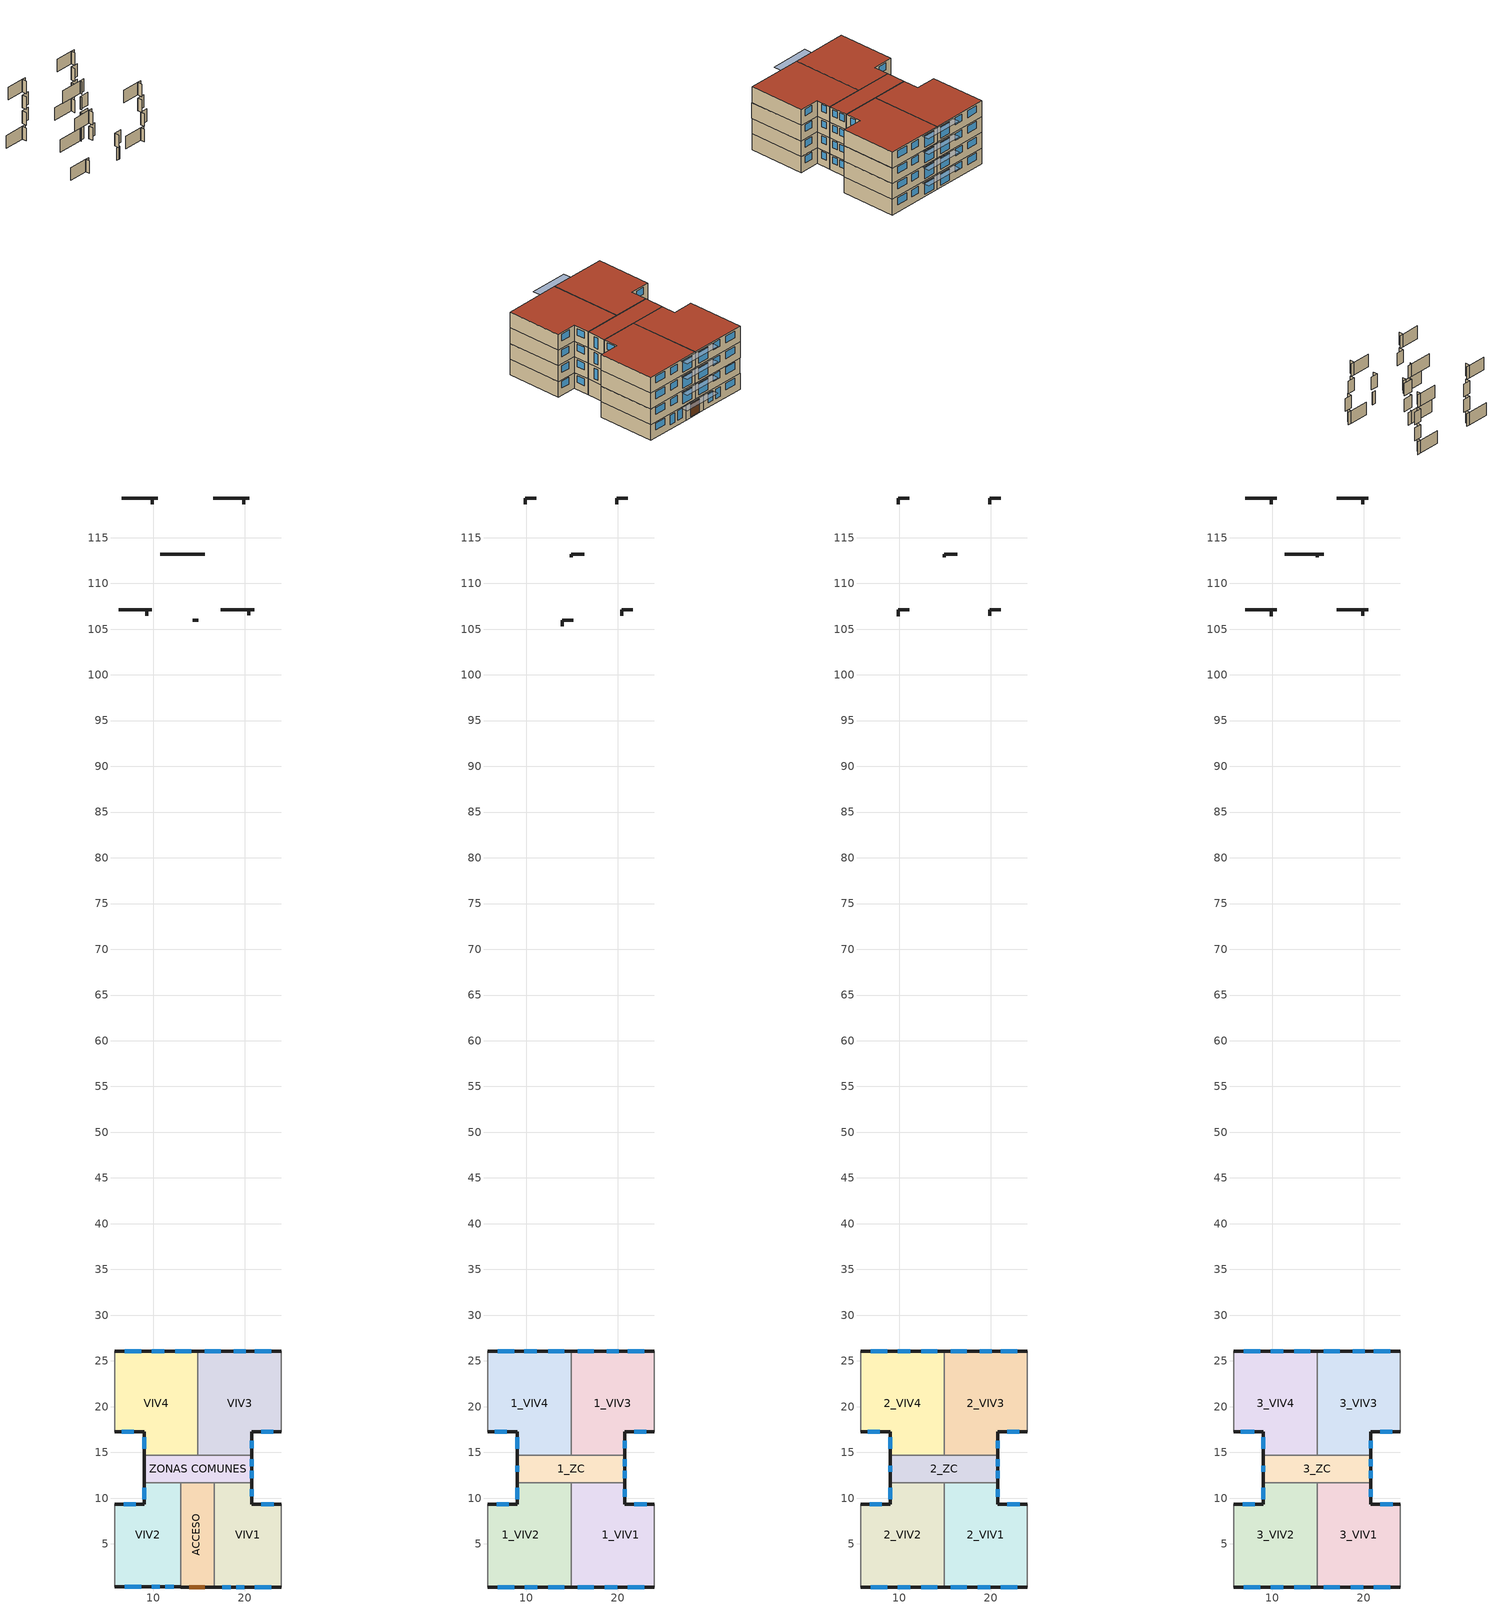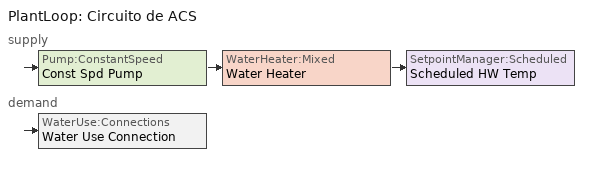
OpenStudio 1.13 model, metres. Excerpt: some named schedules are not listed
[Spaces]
ZONAS COMUNES
 floor ground: 20.76,14.69 20.76,11.67 9.04,11.67 9.04,14.69 z0
 wall outside: 20.76,11.67 20.76,14.69 / 9.04,14.69 9.04,11.67 z0:2.5
 wall outside (PT_FrenteForjado_PSI0.1): 14.9,113.18 15.64,113.18 z-2:0
 wall outside (PT_SoleraTerreno_PSI0.28): 14.9,113.18 10.77,113.18 z-2:0
 wall outside (PT_ContornoHuecos_PSI0.05): 14.9,113.18 14.9,112.99 z-2:0
 wall to VIV2: 9.04,11.67 13.01,11.67 z0:2.5
 wall to VIV1: 16.65,11.67 20.76,11.67 z0:2.5
 wall to VIV3: 20.76,14.69 14.9,14.69 z0:2.5
 wall to VIV4: 14.9,14.69 9.04,14.69 z0:2.5
 wall to ACCESO: 13.01,11.67 16.65,11.67 z0:2.5
 window: 20.76,12.17 20.76,12.97 / 20.76,13.46 20.76,14.26 z1.16:2.24
VIV4
 floor ground: 14.9,26.07 14.9,14.69 9.04,14.69 9.04,17.23 5.79,17.23 5.79,26.07 z0
 wall outside: 14.9,26.07 5.79,26.07 / 5.79,17.23 9.04,17.23 9.04,14.69 z0:2.5
 wall outside (PT_FrenteForjado_PSI0.1): 9.91,119.33 10.51,119.33 z-2:0
 wall outside (PT_SoleraTerreno_PSI0.28): 9.91,119.33 6.59,119.33 z-2:0
 wall outside (PT_ContornoHuecos_PSI0.05): 9.91,119.33 9.91,118.65 z-2:0
 wall to VIV3: 14.9,14.69 14.9,26.07 z0:2.5
 wall adiabatic (CTE_2013_Medianera_D): 5.79,26.07 5.79,17.23 z0:2.5
 window: 9.04,16.66 9.04,15.41 / 8.69,26.07 6.9,26.07 / 11.21,26.07 9.87,26.07 / 6.54,17.23 7.89,17.23 z1.16:2.24; 14.19,26.07 12.4,26.07 z0.36:2.19
VIV2
 floor ground: 13.01,11.67 13.01,0.28 5.79,0.28 5.79,9.32 9.04,9.32 9.04,11.67 z0
 wall outside: 5.79,0.28 13.01,0.28 / 9.04,11.67 9.04,9.32 5.79,9.32 z0:2.5
 wall outside (PT_FrenteForjado_PSI0.1): 9.28,107.09 9.83,107.09 z-2:0
 wall outside (PT_SoleraTerreno_PSI0.28): 9.28,107.09 6.22,107.09 z-2:0
 wall outside (PT_ContornoHuecos_PSI0.05): 9.28,107.09 9.28,106.47 z-2:0
 wall to ACCESO: 13.01,0.28 13.01,11.67 z0:2.5
 wall adiabatic (CTE_2013_Medianera_D): 5.79,9.32 5.79,0.28 z0:2.5
 window: 11.34,0.28 12.24,0.28 / 9.84,0.28 10.74,0.28 z0.69:2.21; 6.9,0.28 8.69,0.28 / 9.04,11.15 9.04,9.9 / 8.11,9.32 6.77,9.32 z1.16:2.24
VIV1
 floor ground: 20.76,11.67 20.76,9.32 24.01,9.32 24.01,0.28 16.65,0.28 16.65,11.67 z0
 wall outside: 16.65,0.28 24.01,0.28 / 24.01,9.32 20.76,9.32 20.76,11.67 z0:2.5
 wall outside (PT_FrenteForjado_PSI0.1): 20.48,107.09 21.03,107.09 z-2:0
 wall outside (PT_SoleraTerreno_PSI0.28): 20.48,107.09 17.4,107.09 z-2:0
 wall outside (PT_ContornoHuecos_PSI0.05): 20.48,107.09 20.48,106.49 z-2:0
 wall adiabatic (CTE_2013_Medianera_D): 24.01,0.28 24.01,9.32 z0:2.5
 wall to ACCESO: 16.65,11.67 16.65,0.28 z0:2.5
 window: 21.12,0.28 22.91,0.28 / 23.16,9.32 21.82,9.32 z1.16:2.24; 19.06,0.28 19.96,0.28 / 17.56,0.28 18.46,0.28 z0.69:2.21; 20.76,10.19 20.76,10.99 z1.2:2.28
ACCESO
 floor ground: 16.65,11.67 16.65,0.28 13.01,0.28 13.01,11.67 z0
 wall outside: 13.01,0.28 16.65,0.28 z0:2.5
 wall outside (PT_FrenteForjado_PSI0.1): 14.83,105.98 14.92,105.98 z-2:0
 wall outside (PT_SoleraTerreno_PSI0.28): 14.83,105.98 14.32,105.98 z-2:0
 door: 13.95,0.28 15.66,0.28 z0.12:2.19
VIV3
 floor ground: 24.01,26.07 24.01,17.23 20.76,17.23 20.76,14.69 14.9,14.69 14.9,26.07 z0
 wall outside: 24.01,26.07 14.9,26.07 / 20.76,14.69 20.76,17.23 24.01,17.23 z0:2.5
 wall outside (PT_FrenteForjado_PSI0.1): 19.89,119.33 20.49,119.33 z-2:0
 wall outside (PT_SoleraTerreno_PSI0.28): 19.89,119.33 16.57,119.33 z-2:0
 wall outside (PT_ContornoHuecos_PSI0.05): 19.89,119.33 19.89,118.67 z-2:0
 wall adiabatic (CTE_2013_Medianera_D): 24.01,17.23 24.01,26.07 z0:2.5
 window: 17.41,26.07 15.62,26.07 z0.36:2.19; 20.13,26.07 18.79,26.07 / 22.91,26.07 21.12,26.07 / 20.76,15.46 20.76,16.27 / 21.81,17.23 23.15,17.23 z1.16:2.24
1_ZC
 floor to ZONAS COMUNES: 20.76,14.69 20.76,11.67 9.04,11.67 9.04,14.69 z2.5
 wall outside: 9.04,14.69 9.04,11.67 / 20.76,11.67 20.76,14.69 z2.5:5
 wall outside (PT_FrenteForjado_PSI0.1): 14.9,113.18 16.38,113.18 z0.5:2.5
 wall outside (PT_ContornoHuecos_PSI0.05): 14.9,113.18 14.9,112.88 z0.5:2.5
 wall to 1_VIV3: 20.76,14.69 14.9,14.69 z2.5:5
 wall to 1_VIV4: 14.9,14.69 9.04,14.69 z2.5:5
 wall to 1_VIV2: 9.04,11.67 14.9,11.67 z2.5:5
 wall to 1_VIV1: 14.9,11.67 20.76,11.67 z2.5:5
 window: 9.04,13.56 9.04,12.89 z3:4.7; 20.76,12.17 20.76,12.97 / 20.76,13.46 20.76,14.26 z3.66:4.74
1_VIV2
 floor to VIV2: 13.01,11.67 13.01,0.28 5.79,0.28 5.79,9.32 9.04,9.32 9.04,11.67 z2.5
 floor to ACCESO: 14.9,11.67 14.9,0.28 13.01,0.28 13.01,11.67 z2.5
 wall outside: 5.79,0.28 14.9,0.28 / 9.04,11.67 9.04,9.32 5.79,9.32 z2.5:5
 wall outside (PT_FrenteForjado_PSI0.1): 13.96,105.98 15.14,105.98 z0.5:2.5
 wall outside (PT_ContornoHuecos_PSI0.05): 13.96,105.98 13.96,105.3 z0.5:2.5
 wall to 1_VIV1: 14.9,0.28 14.9,11.67 z2.5:5
 wall adiabatic (CTE_2013_Medianera_D): 5.79,9.32 5.79,0.28 z2.5:5
 window: 12.4,0.28 14.19,0.28 z2.86:4.69; 9.87,0.28 11.21,0.28 / 6.9,0.28 8.69,0.28 / 9.04,11.15 9.04,9.9 / 8.11,9.32 6.77,9.32 z3.66:4.74
1_VIV4
 floor to VIV4: 14.9,26.07 14.9,14.69 9.04,14.69 9.04,17.23 5.79,17.23 5.79,26.07 z2.5
 wall outside: 14.9,26.07 5.79,26.07 / 5.79,17.23 9.04,17.23 9.04,14.69 z2.5:5
 wall outside (PT_FrenteForjado_PSI0.1): 9.91,119.33 11.1,119.33 z0.5:2.5
 wall outside (PT_ContornoHuecos_PSI0.05): 9.91,119.33 9.91,118.65 z0.5:2.5
 wall to 1_VIV3: 14.9,14.69 14.9,26.07 z2.5:5
 wall adiabatic (CTE_2013_Medianera_D): 5.79,26.07 5.79,17.23 z2.5:5
 window: 14.19,26.07 12.4,26.07 z2.86:4.69; 8.69,26.07 6.9,26.07 / 9.04,16.66 9.04,15.41 z3.66:4.74; 6.54,17.23 7.89,17.23 z3.65:4.74; 11.15,26.07 9.81,26.07 z3.71:4.78
1_VIV3
 floor to VIV3: 24.01,26.07 24.01,17.23 20.76,17.23 20.76,14.69 14.9,14.69 14.9,26.07 z2.5
 wall outside: 24.01,26.07 14.9,26.07 / 20.76,14.69 20.76,17.23 24.01,17.23 z2.5:5
 wall outside (PT_FrenteForjado_PSI0.1): 19.89,119.33 21.08,119.33 z0.5:2.5
 wall outside (PT_ContornoHuecos_PSI0.05): 19.89,119.33 19.89,118.67 z0.5:2.5
 wall adiabatic (CTE_2013_Medianera_D): 24.01,17.23 24.01,26.07 z2.5:5
 window: 17.41,26.07 15.62,26.07 z2.86:4.69; 20.13,26.07 18.79,26.07 / 22.91,26.07 21.12,26.07 / 20.76,15.46 20.76,16.27 / 21.81,17.23 23.15,17.23 z3.66:4.74
1_VIV1
 floor to VIV1: 20.76,11.67 20.76,9.32 24.01,9.32 24.01,0.28 16.65,0.28 16.65,11.67 z2.5
 floor to ACCESO: 16.65,11.67 16.65,0.28 14.9,0.28 14.9,11.67 z2.5
 wall outside: 24.01,9.32 20.76,9.32 20.76,11.67 / 14.9,0.28 24.01,0.28 z2.5:5
 wall outside (PT_FrenteForjado_PSI0.1): 20.48,107.09 21.66,107.09 z0.5:2.5
 wall outside (PT_ContornoHuecos_PSI0.05): 20.48,107.09 20.48,106.43 z0.5:2.5
 wall adiabatic (CTE_2013_Medianera_D): 24.01,0.28 24.01,9.32 z2.5:5
 window: 20.76,10.17 20.76,10.97 / 23.16,9.32 21.82,9.32 / 21.12,0.28 22.91,0.28 / 18.59,0.28 19.93,0.28 z3.66:4.74; 15.62,0.28 17.41,0.28 z2.86:4.69
2_VIV4
 floor to 1_VIV4: 14.9,26.07 14.9,14.69 9.04,14.69 9.04,17.23 5.79,17.23 5.79,26.07 z5
 wall outside: 5.79,17.23 9.04,17.23 9.04,14.69 / 14.9,26.07 5.79,26.07 z5:7.5
 wall outside (PT_FrenteForjado_PSI0.1): 9.91,119.33 11.1,119.33 z3:5
 wall outside (PT_ContornoHuecos_PSI0.05): 9.91,119.33 9.91,118.65 z3:5
 wall to 2_ZC: 9.04,14.69 14.9,14.69 z5:7.5
 wall to 2_VIV3: 14.9,14.69 14.9,26.07 z5:7.5
 wall adiabatic (CTE_2013_Medianera_D): 5.79,26.07 5.79,17.23 z5:7.5
 window: 11.21,26.07 9.87,26.07 / 8.69,26.07 6.9,26.07 / 9.04,16.66 9.04,15.41 / 6.54,17.23 7.89,17.23 z6.16:7.24; 14.19,26.07 12.4,26.07 z5.36:7.19
2_VIV1
 floor to 1_VIV1: 20.76,11.67 20.76,9.32 24.01,9.32 24.01,0.28 14.9,0.28 14.9,11.67 z5
 wall outside: 24.01,9.32 20.76,9.32 20.76,11.67 / 14.9,0.28 24.01,0.28 z5:7.5
 wall outside (PT_FrenteForjado_PSI0.1): 19.89,107.09 21.08,107.09 z3:5
 wall outside (PT_ContornoHuecos_PSI0.05): 19.89,107.09 19.89,106.43 z3:5
 wall adiabatic (CTE_2013_Medianera_D): 24.01,0.28 24.01,9.32 z5:7.5
 wall to 2_VIV2: 14.9,11.67 14.9,0.28 z5:7.5
 wall to 2_ZC: 20.76,11.67 14.9,11.67 z5:7.5
 window: 20.76,10.17 20.76,10.97 / 18.59,0.28 19.93,0.28 / 21.12,0.28 22.91,0.28 / 23.16,9.32 21.82,9.32 z6.16:7.24; 15.62,0.28 17.41,0.28 z5.36:7.19
2_VIV2
 floor to 1_VIV2: 14.9,11.67 14.9,0.28 5.79,0.28 5.79,9.32 9.04,9.32 9.04,11.67 z5
 wall outside: 9.04,11.67 9.04,9.32 5.79,9.32 / 5.79,0.28 14.9,0.28 z5:7.5
 wall outside (PT_FrenteForjado_PSI0.1): 9.91,107.09 11.1,107.09 z3:5
 wall outside (PT_ContornoHuecos_PSI0.05): 9.91,107.09 9.91,106.41 z3:5
 wall adiabatic (CTE_2013_Medianera_D): 5.79,9.32 5.79,0.28 z5:7.5
 wall to 2_ZC: 14.9,11.67 9.04,11.67 z5:7.5
 window: 9.04,11.15 9.04,9.9 / 9.87,0.28 11.21,0.28 / 6.9,0.28 8.69,0.28 / 8.11,9.32 6.77,9.32 z6.16:7.24; 12.4,0.28 14.19,0.28 z5.36:7.19
2_VIV3
 floor to 1_VIV3: 24.01,26.07 24.01,17.23 20.76,17.23 20.76,14.69 14.9,14.69 14.9,26.07 z5
 wall outside: 24.01,26.07 14.9,26.07 / 20.76,14.69 20.76,17.23 24.01,17.23 z5:7.5
 wall outside (PT_FrenteForjado_PSI0.1): 19.89,119.33 21.08,119.33 z3:5
 wall outside (PT_ContornoHuecos_PSI0.05): 19.89,119.33 19.89,118.67 z3:5
 wall adiabatic (CTE_2013_Medianera_D): 24.01,17.23 24.01,26.07 z5:7.5
 wall to 2_ZC: 14.9,14.69 20.76,14.69 z5:7.5
 window: 20.13,26.07 18.79,26.07 / 22.91,26.07 21.12,26.07 / 20.76,15.46 20.76,16.27 / 21.81,17.23 23.15,17.23 z6.16:7.24; 17.41,26.07 15.62,26.07 z5.36:7.19
2_ZC
 floor to 1_ZC: 20.76,14.69 20.76,11.67 9.04,11.67 9.04,14.69 z5
 wall outside: 20.76,11.67 20.76,14.69 / 9.04,14.69 9.04,11.67 z5:7.5
 wall outside (PT_FrenteForjado_PSI0.1): 14.9,113.18 16.38,113.18 z3:5
 wall outside (PT_ContornoHuecos_PSI0.05): 14.9,113.18 14.9,112.88 z3:5
 window: 20.76,12.17 20.76,12.97 / 20.76,13.46 20.76,14.26 z6.16:7.24; 9.04,13.56 9.04,12.89 z5.5:7.2
3_ZC
 floor to 2_ZC: 20.76,14.69 20.76,11.67 9.04,11.67 9.04,14.69 z7.5
 wall outside: 20.76,11.67 20.76,14.69 / 9.04,14.69 9.04,11.67 z7.5:10
 wall outside (PT_FrenteForjado_PSI0.1): 14.9,113.18 15.64,113.18 z5.5:7.5
 wall outside (PT_ForjadoCubierta_PSI0.24): 14.9,113.18 11.36,113.18 z5.5:7.5
 wall outside (PT_ContornoHuecos_PSI0.05): 14.9,113.18 14.9,112.88 z5.5:7.5
 wall to 3_VIV3: 20.76,14.69 14.9,14.69 z7.5:10
 wall to 3_VIV2: 9.04,11.67 14.9,11.67 z7.5:10
 wall to 3_VIV4: 14.9,14.69 9.04,14.69 z7.5:10
 wall to 3_VIV1: 14.9,11.67 20.76,11.67 z7.5:10
 window: 20.76,12.17 20.76,12.97 / 20.76,13.46 20.76,14.26 z8.66:9.74; 9.04,13.56 9.04,12.89 z8:9.7
 roof outside: 20.76,11.67 20.76,14.69 9.04,14.69 9.04,11.67 z10
3_VIV2
 floor to 2_VIV2: 14.9,11.67 14.9,0.28 5.79,0.28 5.79,9.32 9.04,9.32 9.04,11.67 z7.5
 wall outside: 5.79,0.28 14.9,0.28 / 9.04,11.67 9.04,9.32 5.79,9.32 z7.5:10
 wall outside (PT_FrenteForjado_PSI0.1): 9.91,107.09 10.51,107.09 z5.5:7.5
 wall outside (PT_ForjadoCubierta_PSI0.24): 9.91,107.09 7.06,107.09 z5.5:7.5
 wall outside (PT_ContornoHuecos_PSI0.05): 9.91,107.09 9.91,106.41 z5.5:7.5
 wall adiabatic (CTE_2013_Medianera_D): 5.79,9.32 5.79,0.28 z7.5:10
 wall to 3_VIV1: 14.9,0.28 14.9,11.67 z7.5:10
 window: 12.4,0.28 14.19,0.28 z7.86:9.69; 6.9,0.28 8.69,0.28 / 9.87,0.28 11.21,0.28 / 9.04,11.15 9.04,9.9 / 8.11,9.32 6.77,9.32 z8.66:9.74
 roof outside: 14.9,0.28 14.9,11.67 9.04,11.67 9.04,9.32 5.79,9.32 5.79,0.28 z10
3_VIV3
 floor to 2_VIV3: 24.01,26.07 24.01,17.23 20.76,17.23 20.76,14.69 14.9,14.69 14.9,26.07 z7.5
 wall outside: 20.76,14.69 20.76,17.23 24.01,17.23 / 24.01,26.07 14.9,26.07 z7.5:10
 wall outside (PT_FrenteForjado_PSI0.1): 19.89,119.33 20.49,119.33 z5.5:7.5
 wall outside (PT_ForjadoCubierta_PSI0.24): 19.89,119.33 17.04,119.33 z5.5:7.5
 wall outside (PT_ContornoHuecos_PSI0.05): 19.89,119.33 19.89,118.67 z5.5:7.5
 wall adiabatic (CTE_2013_Medianera_D): 24.01,17.23 24.01,26.07 z7.5:10
 wall to 3_VIV4: 14.9,26.07 14.9,14.69 z7.5:10
 window: 20.76,15.46 20.76,16.27 / 20.13,26.07 18.79,26.07 / 22.91,26.07 21.12,26.07 / 21.81,17.23 23.15,17.23 z8.66:9.74; 17.41,26.07 15.62,26.07 z7.86:9.69
 roof outside: 20.76,14.69 20.76,17.23 24.01,17.23 24.01,26.07 14.9,26.07 14.9,14.69 z10
3_VIV1
 floor to 2_VIV1: 20.76,11.67 20.76,9.32 24.01,9.32 24.01,0.28 14.9,0.28 14.9,11.67 z7.5
 wall outside: 14.9,0.28 24.01,0.28 / 24.01,9.32 20.76,9.32 20.76,11.67 z7.5:10
 wall outside (PT_FrenteForjado_PSI0.1): 19.89,107.09 20.49,107.09 z5.5:7.5
 wall outside (PT_ForjadoCubierta_PSI0.24): 19.89,107.09 17.04,107.09 z5.5:7.5
 wall outside (PT_ContornoHuecos_PSI0.05): 19.89,107.09 19.89,106.43 z5.5:7.5
 wall adiabatic (CTE_2013_Medianera_D): 24.01,0.28 24.01,9.32 z7.5:10
 window: 20.76,10.17 20.76,10.97 / 18.59,0.28 19.93,0.28 / 21.12,0.28 22.91,0.28 / 23.16,9.32 21.82,9.32 z8.66:9.74; 15.62,0.28 17.41,0.28 z7.86:9.69
 roof outside: 24.01,0.28 24.01,9.32 20.76,9.32 20.76,11.67 14.9,11.67 14.9,0.28 z10
3_VIV4
 floor to 2_VIV4: 14.9,26.07 14.9,14.69 9.04,14.69 9.04,17.23 5.79,17.23 5.79,26.07 z7.5
 wall outside: 5.79,17.23 9.04,17.23 9.04,14.69 / 14.9,26.07 5.79,26.07 z7.5:10
 wall outside (PT_FrenteForjado_PSI0.1): 9.91,119.33 10.51,119.33 z5.5:7.5
 wall outside (PT_ForjadoCubierta_PSI0.24): 9.91,119.33 7.06,119.33 z5.5:7.5
 wall outside (PT_ContornoHuecos_PSI0.05): 9.91,119.33 9.91,118.64 z5.5:7.5
 wall adiabatic (CTE_2013_Medianera_D): 5.79,26.07 5.79,17.23 z7.5:10
 window: 9.04,16.66 9.04,15.41 / 8.69,26.07 6.9,26.07 / 11.21,26.07 9.87,26.07 / 6.55,17.23 8.04,17.23 z8.66:9.74; 14.19,26.07 12.4,26.07 z7.86:9.69
 roof outside: 14.9,14.69 14.9,26.07 5.79,26.07 5.79,17.23 9.04,17.23 9.04,14.69 z10
shading: 18.03,26.07 18.03,27.32 11.78,27.32 11.78,26.07 z5; 18.03,26.07 18.03,27.32 11.78,27.32 11.78,26.07 z7.5; 11.85,-0.97 18.1,-0.97 18.1,0.28 11.85,0.28 z2.5; 11.85,-0.97 18.1,-0.97 18.1,0.28 11.85,0.28 z5; 11.85,-0.97 18.1,-0.97 18.1,0.28 11.85,0.28 z7.5; 18.14,26.07 18.14,27.32 11.89,27.32 11.89,26.07 z10; 18.11,-0.97 18.11,0.28 11.86,0.28 11.86,-0.97 z10; 18.03,26.07 18.03,27.32 11.78,27.32 11.78,26.07 z2.5
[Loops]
PlantLoop 'Circuito de ACS'
 supply: Pump:ConstantSpeed 'Const Spd Pump' > WaterHeater:Mixed 'Water Heater' > SetpointManager:Scheduled 'Scheduled HW Temp'
 demand: WaterUse:Connections 'Water Use Connection'
[Site]
D3_peninsula: Latitude {deg}=40.68; Longitude {deg}=-4.13; Time Zone {hr}=1; Elevation {m}=667; Terrain=City
[Building]
ResBloque01: North Axis {deg}=0; Space Type=CTE_AR24B; Default Construction Set=CTE_2013_D; Default Schedule Set=CTE_R24B; Standards Number of Stories=4; Standards Number of Above Ground Stories=4; Standards Number of Living Units=16; Nominal Floor to Ceiling Height {m}=3.2
[ClimateZones]
Climate Zone Institution Name 1=ASHRAE; Climate Zone Document Name 1=ANSI/ASHRAE Standard 169; Climate Zone Document Year 1=2006; Climate Zone Institution Name 2=CEC; Climate Zone Document Name 2=California Climate Zone Descriptions; Climate Zone Document Year 2=1995
[SizingPeriod:DesignDay] Barometric Pressure {Pa}=100965; Wind Speed {m/s}=2.8; Wind Direction {deg}=0; Rain Indicator=0; Snow Indicator=0; Day of Month=15; Humidity Indicating Type=DewPoint; Dry-Bulb Temperature Range Modifier Type=DefaultMultipliers; Solar Model Indicator=ASHRAEClearSky
Name | Maximum Dry-Bulb Temperature {C} | Daily Dry-Bulb Temperature Range {deltaC} | Humidity Indicating Conditions at Maximum Dry-Bulb | Sky Clearness | Month | Day Type | Daylight Saving Time Indicator
Winter 0.4% Dry Bulb Temperature | 6.7 | 9.8 | -4.9 | 0 | 1 | WinterDesignDay | 0
Summer 99.6% Dry Bulb Temperature | 34.1 | 12.6 | 10.7 | 1 | 7 | SummerDesignDay | 1
[Material] Thermal Absorptance=0.6; Solar Absorptance=0.6; Visible Absorptance=0.6
Name | Roughness | Thickness {m} | Conductivity {W/m-K} | Density {kg/m3} | Specific Heat {J/kg-K}
0_Mobiliario_Residencial | MediumRough | 0.1 | 1000 | 450 | 1200
CTE_Ref_FU entrevigado cerámico [h 250 mm] | Rough | 0.25 | 1.67 | 1660 | 1000
CTE_Ref_Mortero de cemento o cal para albañilería y para revoco o enlucido [1800 < d < 2000] | Rough | 0.015 | 1.3 | 1900 | 1000
CTE_Ref_Plaqueta o baldosa cerámica | Rough | 0.015 | 1 | 2000 | 800
CTE_Ref_Enlucido de yeso [1000 < d < 1300] | Rough | 0.015 | 0.57 | 1100 | 1000
CTE_Ref_Fábrica de ladrillo cerámico perforado de medio pie [80 mm < G <= 100 mm] | Rough | 0.115 | 0.5 | 900 | 1000
CTE_Ref_Fábrica de tabicón cerámico de LH doble [60 mm < e < 90 mm] | Rough | 0.07 | 0.44 | 930 | 1000
CTE_Ref_Fábrica de tabique cerámico de LH sencillo [40 mm < e < 60 mm] | Rough | 0.04 | 0.4 | 920 | 1000
CTE_Ref_Hormigón con áridos ligeros [1600 < d < 1800] | Rough | 0.07 | 1.15 | 1700 | 1000
CTE_Ref_Losa maciza de hormigón [d 2500 / h 200 mm] | Rough | 0.2 | 2.5 | 2500 | 1000
CTE_Terreno_0.5m | Rough | 0.5 | 2 | 2000 | 1000
[WindowMaterial:SimpleGlazingSystem]
CTE_2013_soloVidrio_D_2.61: U-Factor {W/m2-K}=2.61; Solar Heat Gain Coefficient=0.75
[WindowMaterial:Shade]
CTE_Sombra_estacional_Persiana: Solar Transmittance=0.7; Solar Reflectance=0.1; Visible Transmittance=0.7; Visible Reflectance=0.1; Thermal Hemispherical Emissivity=0.15; Thermal Transmittance=0.7; Thickness {m}=0.000999998; Conductivity {W/m-K}=0.1; Shade to Glass Distance {m}=0.05; Airflow Permeability=0.7
[Material:NoMass] Roughness=Smooth
Name | Thermal Resistance {m2-K/W} | Thermal Absorptance | Solar Absorptance | Visible Absorptance
Aisl_2013_D_Muros | 3.166 | 0.6 | 0.6 | 0.6
Aisl_2013_D_Suelos | 2.625 | 0.6 | 0.6 | 0.6
Aisl_2013_D_Medianeras | 0.546 | 0.6 | 0.6 | 0.6
Aisl_2013_D_Cubiertas_14cm | 4.375 | 0.6 | 0.6 | 0.6
CTE_Capa_virtual_terreno_R1 | 1
materialPT; materialPT 1; materialPT 2; materialPT 4 | 1 | 0.9 | 0.7 | 0.7
[Construction]
CTE_2013_Cubierta_D: CTE_Ref_Plaqueta o baldosa cerámica, CTE_Ref_Mortero de cemento o cal para albañilería y para revoco o enlucido [1800 < d < 2000], Aisl_2013_D_Cubiertas_14cm, CTE_Ref_Hormigón con áridos ligeros [1600 < d < 1800], CTE_Ref_FU entrevigado cerámico [h 250 mm]
CTE_2013_Huecos_D: CTE_2013_soloVidrio_D_2.61
CTE_2013_Medianera_D: CTE_Ref_Enlucido de yeso [1000 < d < 1300], CTE_Ref_Fábrica de tabicón cerámico de LH doble [60 mm < e < 90 mm], Aisl_2013_D_Medianeras, CTE_Ref_Fábrica de tabicón cerámico de LH doble [60 mm < e < 90 mm], CTE_Ref_Enlucido de yeso [1000 < d < 1300]
CTE_2013_Muro_ext_D: CTE_Ref_Mortero de cemento o cal para albañilería y para revoco o enlucido [1800 < d < 2000], CTE_Ref_Fábrica de ladrillo cerámico perforado de medio pie [80 mm < G <= 100 mm], Aisl_2013_D_Muros, CTE_Ref_Fábrica de tabique cerámico de LH sencillo [40 mm < e < 60 mm], CTE_Ref_Enlucido de yeso [1000 < d < 1300]
CTE_2006_Forjado_interior_Suelo: CTE_Ref_FU entrevigado cerámico [h 250 mm], CTE_Ref_Mortero de cemento o cal para albañilería y para revoco o enlucido [1800 < d < 2000], CTE_Ref_Plaqueta o baldosa cerámica
CTE_2006_Forjado_interior_Techo: CTE_Ref_Plaqueta o baldosa cerámica, CTE_Ref_Mortero de cemento o cal para albañilería y para revoco o enlucido [1800 < d < 2000], CTE_Ref_FU entrevigado cerámico [h 250 mm]
CTE_2006_Particion_interior: CTE_Ref_Enlucido de yeso [1000 < d < 1300], CTE_Ref_Fábrica de tabique cerámico de LH sencillo [40 mm < e < 60 mm], CTE_Ref_Enlucido de yeso [1000 < d < 1300]
CTE_Res_Mobiliario: 0_Mobiliario_Residencial
CTE_2013_Suelo_D: CTE_Capa_virtual_terreno_R1, CTE_Terreno_0.5m, CTE_Ref_Losa maciza de hormigón [d 2500 / h 200 mm], Aisl_2013_D_Suelos, CTE_Ref_Mortero de cemento o cal para albañilería y para revoco o enlucido [1800 < d < 2000], CTE_Ref_Plaqueta o baldosa cerámica
PT_ForjadoCubierta_PSI0.24: materialPT
PT_FrenteForjado_PSI0.1: materialPT 1
PT_SoleraTerreno_PSI0.28: materialPT 2
PT_ContornoHuecos_PSI0.05: materialPT 4
[DefaultConstructionSet]
CTE_2013_D: Default Exterior Surface Constructions=Default Surface Constructions 25; Default Interior Surface Constructions=Default Surface Constructions 26; Default Ground Contact Surface Constructions=Default Surface Constructions 27; Default Exterior SubSurface Constructions=Default Sub Surface Constructions 17; Default Interior SubSurface Constructions=Default Sub Surface Constructions 18; Interior Partition Construction=CTE_2006_Particion_interior
[DefaultSurfaceConstructions]
Name | Floor Construction | Wall Construction | Roof Ceiling Construction
Default Surface Constructions 25 | CTE_2013_Suelo_D | CTE_2013_Muro_ext_D | CTE_2013_Cubierta_D
Default Surface Constructions 26 | CTE_2006_Forjado_interior_Suelo | CTE_2006_Particion_interior | CTE_2006_Forjado_interior_Techo
Default Surface Constructions 27 | CTE_2013_Suelo_D | CTE_2013_Suelo_D | CTE_2013_Suelo_D
[DefaultSubSurfaceConstructions]
Name | Fixed Window Construction | Operable Window Construction | Door Construction | Glass Door Construction | Overhead Door Construction | Skylight Construction | Tubular Daylight Dome Construction | Tubular Daylight Diffuser Construction
Default Sub Surface Constructions 17 | CTE_2013_Huecos_D | CTE_2013_Huecos_D | CTE_2013_Huecos_D | CTE_2013_Huecos_D | CTE_2013_Huecos_D | CTE_2013_Huecos_D | CTE_2013_Huecos_D | CTE_2013_Huecos_D
Default Sub Surface Constructions 18
[People:Definition]
CTER24B_QOCUB: Number of People Calculation Method=Area/Person; Space Floor Area per Person {m2/person}=33; Fraction Radiant=0.3; Sensible Heat Fraction=0.61
[ElectricEquipment:Definition]
CTER24B_QEQUB: Design Level Calculation Method=Watts/Area; Watts per Space Floor Area {W/m2}=2.2; Fraction Latent=0; Fraction Radiant=0.7; Fraction Lost=0
[InternalMass:Definition]
CTER24B_QMOB: Construction=CTE_Res_Mobiliario; Design Level Calculation Method=SurfaceArea/Area; Surface Area per Space Floor Area=1
[WaterUse:Equipment:Definition]
CTER24B_QACS: Peak Flow Rate {m3/s}=2.8e-005; Target Temperature Schedule=CTER24B_ACS_TemperaturaConsumo
[Lights:Definition]
CTER24B_QILU: Design Level Calculation Method=Watts/Area; Watts per Space Floor Area {W/m2}=2.2; Fraction Radiant=0.8
[SpaceType]
CTE_AR24B: Default Schedule Set=CTE_R24B
[People]
People 1: People Definition=CTER24B_QOCUB; Space or SpaceType=CTE_AR24B
[Lights]
Lights 1: Lights Definition=CTER24B_QILU; Space or SpaceType=CTE_AR24B
[ElectricEquipment]
Electric Equipment 1: Electric Equipment Definition=CTER24B_QEQUB; Space or SpaceType=CTE_AR24B
[InternalMass]
Internal Mass 1: Internal Mass Definition=CTER24B_QMOB; Space or SpaceType=CTE_AR24B
[ThermostatSetpoint:DualSetpoint] Heating Setpoint Temperature Schedule=CTER24B_TCAL; Cooling Setpoint Temperature Schedule=CTER24B_TREF
Thermostat Setpoint Dual Setpoint 22; Thermostat Setpoint Dual Setpoint 23; Thermostat Setpoint Dual Setpoint 24; Thermostat Setpoint Dual Setpoint 25; Thermostat Setpoint Dual Setpoint 26; Thermostat Setpoint Dual Setpoint 27; Thermostat Setpoint Dual Setpoint 28; Thermostat Setpoint Dual Setpoint 29; Thermostat Setpoint Dual Setpoint 30; Thermostat Setpoint Dual Setpoint 31; Thermostat Setpoint Dual Setpoint 32; Thermostat Setpoint Dual Setpoint 33; Thermostat Setpoint Dual Setpoint 34; Thermostat Setpoint Dual Setpoint 35; Thermostat Setpoint Dual Setpoint 36; Thermostat Setpoint Dual Setpoint 37; Thermostat Setpoint Dual Setpoint 38; Thermostat Setpoint Dual Setpoint 39; Thermostat Setpoint Dual Setpoint 40; Thermostat Setpoint Dual Setpoint 41; Thermostat Setpoint Dual Setpoint 42
[Space] Space Type=CTE_AR24B; Default Schedule Set=CTE_R24B
Name | Thermal Zone | Building Story
ZONAS COMUNES | Thermal Zone 0_ZC
2_VIV4 | Thermal Zone 2_VIV4 | Planta 2
3_ZC | Thermal Zone 3_ZC | Planta 3
1_ZC | Thermal Zone 1_ZC | Planta 1
VIV4 | Thermal Zone 0_VIV4 | Planta 0
3_VIV2 | Thermal Zone 3_VIV2 | Planta 3
1_VIV2 | Thermal Zone 1_VIV2 | Planta 1
3_VIV3 | Thermal Zone 3_VIV3 | Planta 3
2_VIV1 | Thermal Zone 2_VIV1 | Planta 2
VIV2 | Thermal Zone 0_VIV2 | Planta 0
2_VIV2 | Thermal Zone 2_VIV2 | Planta 2
VIV1 | Thermal Zone 0_VIV1 | Planta 0
1_VIV4 | Thermal Zone 1_VIV4 | Planta 1
1_VIV3 | Thermal Zone 1_VIV3 | Planta 1
ACCESO | Thermal Zone 0_ACCESO | Planta 0
1_VIV1 | Thermal Zone 1_VIV1 | Planta 1
3_VIV1 | Thermal Zone 3_VIV1 | Planta 3
2_VIV3 | Thermal Zone 2_VIV3 | Planta 2
2_ZC | Thermal Zone 2_ZC | Planta 2
3_VIV4 | Thermal Zone 3_VIV4 | Planta 3
VIV3 | Thermal Zone 0_VIV3 | Planta 0
[ThermalZone] Use Ideal Air Loads=Yes
Name | Thermostat
Thermal Zone 1_VIV1 | Thermostat Setpoint Dual Setpoint 22
Thermal Zone 0_VIV4 | Thermostat Setpoint Dual Setpoint 23
Thermal Zone 1_VIV2 | Thermostat Setpoint Dual Setpoint 24
Thermal Zone 1_VIV4 | Thermostat Setpoint Dual Setpoint 25
Thermal Zone 0_ACCESO | Thermostat Setpoint Dual Setpoint 26
Thermal Zone 3_VIV3 | Thermostat Setpoint Dual Setpoint 27
Thermal Zone 0_VIV1 | Thermostat Setpoint Dual Setpoint 28
Thermal Zone 1_VIV3 | Thermostat Setpoint Dual Setpoint 29
Thermal Zone 0_ZC | Thermostat Setpoint Dual Setpoint 30
Thermal Zone 0_VIV3 | Thermostat Setpoint Dual Setpoint 31
Thermal Zone 2_VIV4 | Thermostat Setpoint Dual Setpoint 32
Thermal Zone 1_ZC | Thermostat Setpoint Dual Setpoint 33
Thermal Zone 2_VIV1 | Thermostat Setpoint Dual Setpoint 34
Thermal Zone 3_VIV1 | Thermostat Setpoint Dual Setpoint 35
Thermal Zone 2_VIV2 | Thermostat Setpoint Dual Setpoint 36
Thermal Zone 3_VIV2 | Thermostat Setpoint Dual Setpoint 37
Thermal Zone 3_VIV4 | Thermostat Setpoint Dual Setpoint 38
Thermal Zone 3_ZC | Thermostat Setpoint Dual Setpoint 39
Thermal Zone 2_VIV3 | Thermostat Setpoint Dual Setpoint 40
Thermal Zone 2_ZC | Thermostat Setpoint Dual Setpoint 41
Thermal Zone 0_VIV2 | Thermostat Setpoint Dual Setpoint 42
[Sizing:Zone] Zone Cooling Design Supply Air Temperature Input Method=SupplyAirTemperature; Zone Cooling Design Supply Air Temperature {C}=14; Zone Cooling Design Supply Air Temperature Difference {deltaC}=11.11; Zone Heating Design Supply Air Temperature Input Method=SupplyAirTemperature; Zone Heating Design Supply Air Temperature {C}=40; Zone Heating Design Supply Air Temperature Difference {deltaC}=11.11; Zone Cooling Design Supply Air Humidity Ratio {kg-H2O/kg-air}=0.0085; Zone Heating Design Supply Air Humidity Ratio {kg-H2O/kg-air}=0.008; Cooling Design Air Flow Method=DesignDay; Heating Design Air Flow Method=DesignDay; Account for Dedicated Outdoor Air System=No; Dedicated Outdoor Air System Control Strategy=NeutralSupplyAir; Dedicated Outdoor Air Low Setpoint Temperature for Design {C}=autosize; Dedicated Outdoor Air High Setpoint Temperature for Design {C}=autosize
Thermal Zone 1_VIV1; Thermal Zone 0_VIV4; Thermal Zone 1_VIV2; Thermal Zone 1_VIV4; Thermal Zone 0_ACCESO; Thermal Zone 3_VIV3; Thermal Zone 0_VIV1; Thermal Zone 1_VIV3; Thermal Zone 0_ZC; Thermal Zone 0_VIV3; Thermal Zone 2_VIV4; Thermal Zone 1_ZC; Thermal Zone 2_VIV1; Thermal Zone 3_VIV1; Thermal Zone 2_VIV2; Thermal Zone 3_VIV2; Thermal Zone 3_VIV4; Thermal Zone 3_ZC; Thermal Zone 2_VIV3; Thermal Zone 2_ZC; Thermal Zone 0_VIV2
[Zone equipment]
Thermal Zone 1_VIV1: HVNOC_1_VIV1_Zone Ventilation Design Flow Rate NOCTURNO, HVEN_1_VIV1_Zone Ventilation Design Flow Rate NORMAL
Thermal Zone 0_VIV4: HVNOC_VIV4_Zone Ventilation Design Flow Rate NOCTURNO, HVEN_VIV4_Zone Ventilation Design Flow Rate NORMAL
Thermal Zone 1_VIV2: HVNOC_1_VIV2_Zone Ventilation Design Flow Rate NOCTURNO, HVEN_1_VIV2_Zone Ventilation Design Flow Rate NORMAL
Thermal Zone 1_VIV4: HVNOC_1_VIV4_Zone Ventilation Design Flow Rate NOCTURNO, HVEN_1_VIV4_Zone Ventilation Design Flow Rate NORMAL
Thermal Zone 0_ACCESO: HVNOC_ACCESO_Zone Ventilation Design Flow Rate NOCTURNO, HVEN_ACCESO_Zone Ventilation Design Flow Rate NORMAL
Thermal Zone 3_VIV3: HVNOC_3_VIV3_Zone Ventilation Design Flow Rate NOCTURNO, HVEN_3_VIV3_Zone Ventilation Design Flow Rate NORMAL
Thermal Zone 0_VIV1: HVNOC_VIV1_Zone Ventilation Design Flow Rate NOCTURNO, HVEN_VIV1_Zone Ventilation Design Flow Rate NORMAL
Thermal Zone 1_VIV3: HVNOC_1_VIV3_Zone Ventilation Design Flow Rate NOCTURNO, HVEN_1_VIV3_Zone Ventilation Design Flow Rate NORMAL
Thermal Zone 0_ZC: HVNOC_ZONAS COMUNES_Zone Ventilation Design Flow Rate NOCTURNO, HVEN_ZONAS COMUNES_Zone Ventilation Design Flow Rate NORMAL
Thermal Zone 0_VIV3: HVNOC_VIV3_Zone Ventilation Design Flow Rate NOCTURNO, HVEN_VIV3_Zone Ventilation Design Flow Rate NORMAL
Thermal Zone 2_VIV4: HVNOC_2_VIV4_Zone Ventilation Design Flow Rate NOCTURNO, HVEN_2_VIV4_Zone Ventilation Design Flow Rate NORMAL
Thermal Zone 1_ZC: HVNOC_1_ZC_Zone Ventilation Design Flow Rate NOCTURNO, HVEN_1_ZC_Zone Ventilation Design Flow Rate NORMAL
Thermal Zone 2_VIV1: HVNOC_2_VIV1_Zone Ventilation Design Flow Rate NOCTURNO, HVEN_2_VIV1_Zone Ventilation Design Flow Rate NORMAL
Thermal Zone 3_VIV1: HVNOC_3_VIV1_Zone Ventilation Design Flow Rate NOCTURNO, HVEN_3_VIV1_Zone Ventilation Design Flow Rate NORMAL
Thermal Zone 2_VIV2: HVNOC_2_VIV2_Zone Ventilation Design Flow Rate NOCTURNO, HVEN_2_VIV2_Zone Ventilation Design Flow Rate NORMAL
Thermal Zone 3_VIV2: HVNOC_3_VIV2_Zone Ventilation Design Flow Rate NOCTURNO, HVEN_3_VIV2_Zone Ventilation Design Flow Rate NORMAL
Thermal Zone 3_VIV4: HVNOC_3_VIV4_Zone Ventilation Design Flow Rate NOCTURNO, HVEN_3_VIV4_Zone Ventilation Design Flow Rate NORMAL
Thermal Zone 3_ZC: HVNOC_3_ZC_Zone Ventilation Design Flow Rate NOCTURNO, HVEN_3_ZC_Zone Ventilation Design Flow Rate NORMAL
Thermal Zone 2_VIV3: HVNOC_2_VIV3_Zone Ventilation Design Flow Rate NOCTURNO, HVEN_2_VIV3_Zone Ventilation Design Flow Rate NORMAL
Thermal Zone 2_ZC: HVNOC_2_ZC_Zone Ventilation Design Flow Rate NOCTURNO, HVEN_2_ZC_Zone Ventilation Design Flow Rate NORMAL
Thermal Zone 0_VIV2: HVNOC_VIV2_Zone Ventilation Design Flow Rate NOCTURNO, HVEN_VIV2_Zone Ventilation Design Flow Rate NORMAL
[BuildingStory]
Name | Nominal Z Coordinate {m}
Planta 0 | 0
Planta 1 | 3.5
Planta 2 | 7
Planta 3 | 10.5
[PlantLoop]
Circuito de ACS: Plant Loop Volume {m3}=Autocalculate; Load Distribution Scheme=Optimal
[Sizing:Plant]
Circuito de ACS: Loop Type=Heating; Design Loop Exit Temperature {C}=82; Loop Design Temperature Difference {deltaC}=11; Sizing Option=NonCoincident; Zone Timesteps in Averaging Window=1; Coincident Sizing Factor Mode=None
[WaterUse:Connections]
Water Use Connection: Water Use Equipment Name 1=BAÑO_1_VIV1; Water Use Equipment Name 2=BAÑO_1_VIV2; Water Use Equipment Name 3=BAÑO_1_VIV3; Water Use Equipment Name 4=BAÑO_1_VIV4; Water Use Equipment Name 5=BAÑO_2_VIV1; Water Use Equipment Name 6=BAÑO_2_VIV2; Water Use Equipment Name 7=BAÑO_2_VIV3; Water Use Equipment Name 8=BAÑO_2_VIV4; Water Use Equipment Name 9=BAÑO_3_VIV1; Water Use Equipment Name 10=BAÑO_3_VIV2; Water Use Equipment Name 11=BAÑO_3_VIV3; Water Use Equipment Name 12=BAÑO_3_VIV4; Water Use Equipment Name 13=BAÑO_VIV1; Water Use Equipment Name 14=BAÑO_VIV2; Water Use Equipment Name 15=BAÑO_VIV3; Water Use Equipment Name 16=BAÑO_VIV4
[WaterUse:Equipment] Water Use Equipment Definition=CTER24B_QACS; Flow Rate Fraction Schedule=CTER24B_ACS_Demanda
Name | Space
BAÑO_1_VIV1 | 1_VIV1
BAÑO_1_VIV2 | 1_VIV2
BAÑO_1_VIV3 | 1_VIV3
BAÑO_1_VIV4 | 1_VIV4
BAÑO_2_VIV1 | 2_VIV1
BAÑO_2_VIV2 | 2_VIV2
BAÑO_2_VIV3 | 2_VIV3
BAÑO_2_VIV4 | 2_VIV4
BAÑO_3_VIV1 | 3_VIV1
BAÑO_3_VIV2 | 3_VIV2
BAÑO_3_VIV3 | 3_VIV3
BAÑO_3_VIV4 | 3_VIV4
BAÑO_VIV1 | VIV1
BAÑO_VIV2 | VIV2
BAÑO_VIV3 | VIV3
BAÑO_VIV4 | VIV4
[Pump:ConstantSpeed]
Const Spd Pump: Rated Flow Rate {m3/s}=autosize; Rated Pump Head {Pa}=179352; Rated Power Consumption {W}=autosize; Motor Efficiency=0.9; Fraction of Motor Inefficiencies to Fluid Stream=0; Pump Control Type=Intermittent
[SetpointManager:Scheduled]
Scheduled HW Temp: Control Variable=Temperature; Schedule=CTER24B_ACS_TemperaturaProduccion
[DefaultScheduleSet]
CTE_R24B: Number of People Schedule=CTER24B_HOCU; People Activity Level Schedule=CTER24B_HACT; Lighting Schedule=CTER24B_HILU; Electric Equipment Schedule=CTER24B_HEQU; Hot Water Equipment Schedule=CTER24B_ACS_Demanda; Infiltration Schedule=CTER24B_HINF
[WaterHeater:Mixed]
Water Heater: Tank Volume {m3}=10; Setpoint Temperature Schedule=CTER24B_ACS_TemperaturaProduccion; Deadband Temperature Difference {deltaC}=2; Maximum Temperature Limit {C}=82.22; Heater Control Type=Cycle; Heater Maximum Capacity {W}=1000000; Heater Minimum Capacity {W}=0; Heater Fuel Type=DistrictHeating; Heater Thermal Efficiency=1; Off Cycle Parasitic Fuel Consumption Rate {W}=0; Off Cycle Parasitic Fuel Type=DistrictHeating; Off Cycle Parasitic Heat Fraction to Tank=0; On Cycle Parasitic Fuel Type=DistrictHeating; Ambient Temperature Indicator=Schedule; Ambient Temperature Schedule=CTER24B_ACS_TemperaturaAmbiente; Off Cycle Loss Coefficient to Ambient Temperature {W/K}=0; On Cycle Loss Coefficient to Ambient Temperature {W/K}=0; Use Flow Rate Fraction Schedule=CTE_SiempreOn; Cold Water Supply Temperature Schedule=CTE_ACS_Temperatura_agua_fria; Use Side Effectiveness=1; Source Side Effectiveness=1; Use Side Design Flow Rate {m3/s}=autosize; Source Side Design Flow Rate {m3/s}=autosize; Indirect Water Heating Recovery Time {hr}=1.5
[ShadingControl] Shading Device Material=CTE_Sombra_estacional_Persiana
Name | Shading Type | Shading Control Type | Schedule | Shading Control Is Scheduled
Shading Control 1; Control sombra estacional; Control sombra estacional 1; Control sombra estacional 2 | ExteriorShade | OnIfScheduleAllows | CTER24B_SombraEstacional | Yes
Shading Control 2 | InteriorShade
[ZoneVentilation:DesignFlowRate] Design Flow Rate Calculation Method=AirChanges/Hour; Design Flow Rate {m3/s}=0; Flow Rate per Zone Floor Area {m3/s-m2}=0; Flow Rate per Person {m3/s-person}=0; Constant Term Coefficient=1; Temperature Term Coefficient=0; Velocity Term Coefficient=0; Velocity Squared Term Coefficient=0; Minimum Indoor Temperature {C}=-100; Maximum Indoor Temperature {C}=100; Delta Temperature {deltaC}=-100; Minimum Outdoor Temperature {C}=-100; Maximum Outdoor Temperature {C}=100; Maximum Wind Speed {m/s}=40
Name | Schedule | Air Changes per Hour {1/hr} | Ventilation Type | Fan Pressure Rise {Pa} | Fan Total Efficiency
HVNOC_3_ZC_Zone Ventilation Design Flow Rate NOCTURNO; HVNOC_2_VIV2_Zone Ventilation Design Flow Rate NOCTURNO; HVNOC_3_VIV4_Zone Ventilation Design Flow Rate NOCTURNO; HVNOC_3_VIV1_Zone Ventilation Design Flow Rate NOCTURNO; HVNOC_ZONAS COMUNES_Zone Ventilation Design Flow Rate NOCTURNO; HVNOC_1_VIV1_Zone Ventilation Design Flow Rate NOCTURNO; HVNOC_2_VIV1_Zone Ventilation Design Flow Rate NOCTURNO; HVNOC_ACCESO_Zone Ventilation Design Flow Rate NOCTURNO; HVNOC_VIV4_Zone Ventilation Design Flow Rate NOCTURNO; HVNOC_1_VIV2_Zone Ventilation Design Flow Rate NOCTURNO; HVNOC_VIV2_Zone Ventilation Design Flow Rate NOCTURNO; HVNOC_2_ZC_Zone Ventilation Design Flow Rate NOCTURNO; HVNOC_VIV3_Zone Ventilation Design Flow Rate NOCTURNO; HVNOC_2_VIV4_Zone Ventilation Design Flow Rate NOCTURNO; HVNOC_1_ZC_Zone Ventilation Design Flow Rate NOCTURNO; HVNOC_3_VIV2_Zone Ventilation Design Flow Rate NOCTURNO; HVNOC_1_VIV3_Zone Ventilation Design Flow Rate NOCTURNO; HVNOC_2_VIV3_Zone Ventilation Design Flow Rate NOCTURNO; HVNOC_3_VIV3_Zone Ventilation Design Flow Rate NOCTURNO; HVNOC_VIV1_Zone Ventilation Design Flow Rate NOCTURNO; HVNOC_1_VIV4_Zone Ventilation Design Flow Rate NOCTURNO | CTER24B_HVNOC | 3.37 | Natural | 0 | 1
HVEN_3_ZC_Zone Ventilation Design Flow Rate NORMAL; HVEN_2_VIV2_Zone Ventilation Design Flow Rate NORMAL; HVEN_3_VIV4_Zone Ventilation Design Flow Rate NORMAL; HVEN_3_VIV1_Zone Ventilation Design Flow Rate NORMAL; HVEN_ZONAS COMUNES_Zone Ventilation Design Flow Rate NORMAL; HVEN_1_VIV1_Zone Ventilation Design Flow Rate NORMAL; HVEN_2_VIV1_Zone Ventilation Design Flow Rate NORMAL; HVEN_ACCESO_Zone Ventilation Design Flow Rate NORMAL; HVEN_VIV4_Zone Ventilation Design Flow Rate NORMAL; HVEN_1_VIV2_Zone Ventilation Design Flow Rate NORMAL; HVEN_VIV2_Zone Ventilation Design Flow Rate NORMAL; HVEN_2_ZC_Zone Ventilation Design Flow Rate NORMAL; HVEN_VIV3_Zone Ventilation Design Flow Rate NORMAL; HVEN_2_VIV4_Zone Ventilation Design Flow Rate NORMAL; HVEN_1_ZC_Zone Ventilation Design Flow Rate NORMAL; HVEN_3_VIV2_Zone Ventilation Design Flow Rate NORMAL; HVEN_1_VIV3_Zone Ventilation Design Flow Rate NORMAL; HVEN_2_VIV3_Zone Ventilation Design Flow Rate NORMAL; HVEN_3_VIV3_Zone Ventilation Design Flow Rate NORMAL; HVEN_VIV1_Zone Ventilation Design Flow Rate NORMAL; HVEN_1_VIV4_Zone Ventilation Design Flow Rate NORMAL | CTER24B_HVEN | 0.63 | Exhaust | 450 | 0.5
[SpaceInfiltration:EffectiveLeakageArea] Schedule=CTER24B_HINF; Stack Coefficient=0.00029; Wind Coefficient=0.000231
Name | Space or SpaceType | Effective Air Leakage Area {cm2}
CTE_ELA_1_VIV1 | 1_VIV1 | 116.32
CTE_ELA_VIV4 | VIV4 | 118.793
CTE_ELA_1_VIV2 | 1_VIV2 | 117.587
CTE_ELA_1_VIV4 | 1_VIV4 | 118.849
CTE_ELA_ACCESO | ACCESO | 47.5937
CTE_ELA_3_VIV3 | 3_VIV3 | 358.075
CTE_ELA_VIV1 | VIV1 | 100.012
CTE_ELA_1_VIV3 | 1_VIV3 | 117.518
CTE_ELA_ZONAS COMUNES | ZONAS COMUNES | 42.6296
CTE_ELA_VIV3 | VIV3 | 117.518
CTE_ELA_2_VIV4 | 2_VIV4 | 118.793
CTE_ELA_1_ZC | 1_ZC | 45.6384
CTE_ELA_2_VIV1 | 2_VIV1 | 116.32
CTE_ELA_3_VIV1 | 3_VIV1 | 358.664
CTE_ELA_2_VIV2 | 2_VIV2 | 117.587
CTE_ELA_3_VIV2 | 3_VIV2 | 359.931
CTE_ELA_3_VIV4 | 3_VIV4 | 359.758
CTE_ELA_3_ZC | 3_ZC | 134.872
CTE_ELA_2_VIV3 | 2_VIV3 | 117.523
CTE_ELA_2_ZC | 2_ZC | 45.6384
CTE_ELA_VIV2 | VIV2 | 100.396
[Schedule:Day]
Schedule Day 32: 1, 0, 0.0119, 2, 0, 0.005, 3, 0, 0.004, 5, 0, 0.002, 6, 0, 0.0059, 7, 0, 0.0267, 8, 0, 0.099, 9, 0, 0.069, 10, 0, 0.0743, 11, 0, 0.0614, 12, 0, 0.0554, 13, 0, 0.0475, 14, 0, 0.0475, 15, 0, 0.0406, 16, 0, 0.0327, 17, 0, 0.0386, 18, 0, 0.0376, 19, 0, 0.0515, 20, 0, 0.0693, 21, 0, 0.0564, 22, 0, 0.0624, 23, 0, 0.0475, 24, 0, 0.0515
Water Heater Ambient Temperature Default; Water Heater Ambient Temperature Default 1: 24, 0, 22
Schedule Day 76: 24, 0, 60
Hot Water Temperature Default; Hot Water Temperature Summer Design Day; Hot Water Temperature Winter Design Day: 24, 0, 67
Schedule Day 75: 24, 0, 117.21
Schedule Day 6; Schedule Day 7: 7, 0, 0.2, 23, 0, 0.6, 24, 0, 1
Schedule Day 5; Schedule Day 2; Schedule Day 23: 24, 0, 0.3
Schedule Day 18; Schedule Day 3; Schedule Day 25; Schedule Day 9; Dia_tipo_ventilacion_diseNo 1: 24, 0, 1
Schedule Day 4: 7, 0, 1, 15, 0, 0.25, 23, 0, 0.5, 24, 0, 1
Schedule Day 26; Schedule Day 24; Schedule Day 1; Schedule Day 12; Dia_tipo1_ventilacion_nocturna_invierno 1; Dia_tipo2_ventilacion_nocturna_invierno 1: 24, 0, 0
dia_enero; dia_febrero: 24, 0, 8
Schedule Day 10: 24, 0, -50
Schedule Day 13; Schedule Day 11: 7, 0, 17, 23, 0, 20, 24, 0, 17
Schedule Day 14: 24, 0, 99
Schedule Day 16: 7, 0, 27, 15, 0, 99, 23, 0, 25, 24, 0, 27
Dia_ventilacion_nocturna_verano 1: 8, 0, 1, 24, 0, 0
[Schedule:Ruleset]
CTER24B_ACS_Demanda: Default Day Schedule=Schedule Day 32
CTER24B_ACS_TemperaturaAmbiente: Default Day Schedule=Water Heater Ambient Temperature Default
CTER24B_ACS_TemperaturaConsumo: Default Day Schedule=Schedule Day 76
CTER24B_ACS_TemperaturaProduccion: Default Day Schedule=Hot Water Temperature Default; Summer Design Day Schedule=Hot Water Temperature Summer Design Day; Winter Design Day Schedule=Hot Water Temperature Winter Design Day
CTER24B_HACT: Default Day Schedule=Schedule Day 75
CTER24B_HEQU: Default Day Schedule=Schedule Day 6
CTER24B_HILU: Default Day Schedule=Schedule Day 5
CTER24B_HINF: Default Day Schedule=Schedule Day 18
CTER24B_HOCU: Default Day Schedule=Schedule Day 2
CTER24B_SombraEstacional: Default Day Schedule=Schedule Day 23
CTE_ACS_Temperatura_agua_fria: Default Day Schedule=Water Heater Ambient Temperature Default 1
CTE_SiempreOn: Default Day Schedule=Schedule Day 9
CTER24B_TCAL: Default Day Schedule=Schedule Day 10
CTER24B_TREF: Default Day Schedule=Schedule Day 14
CTER24B_HVEN: Default Day Schedule=Schedule Day 1
CTER24B_HVNOC: Default Day Schedule=Schedule Day 12
[Schedule:Rule]
Name | Schedule Ruleset | Rule Order | Day Schedule | Apply Sunday | Apply Monday | Apply Tuesday | Apply Wednesday | Apply Thursday | Apply Friday | Apply Saturday | Date Specification Type | Start Month | Start Day | End Month | End Day
Schedule Rule 4 | CTER24B_HILU | 0 | Schedule Day 7 | Yes | Yes | Yes | Yes | Yes | Yes | Yes
Schedule Rule 2 | CTER24B_HOCU | 0 | Schedule Day 4 |  | Yes | Yes | Yes | Yes | Yes
Schedule Rule 1 | CTER24B_HOCU | 1 | Schedule Day 3 | Yes |  |  |  |  |  | Yes
Schedule Rule 15 | CTER24B_SombraEstacional | 0 | Schedule Day 26 | Yes | Yes | Yes | Yes | Yes | Yes | Yes | DateRange | 1 | 1 | 5 | 31
Schedule Rule 14 | CTER24B_SombraEstacional | 1 | Schedule Day 25 | Yes | Yes | Yes | Yes | Yes | Yes | Yes | DateRange | 6 | 1 | 9 | 30
Schedule Rule 13 | CTER24B_SombraEstacional | 2 | Schedule Day 24 | Yes | Yes | Yes | Yes | Yes | Yes | Yes | DateRange | 10 | 1 | 12 | 31
enero | CTE_ACS_Temperatura_agua_fria | 0 | dia_enero | Yes | Yes | Yes | Yes | Yes | Yes | Yes | DateRange | 1 | 1 | 1 | 31
febrero | CTE_ACS_Temperatura_agua_fria | 1 | dia_febrero | Yes | Yes | Yes | Yes | Yes | Yes | Yes | DateRange | 2 | 1 | 2 | 28
marzo | CTE_ACS_Temperatura_agua_fria | 2 | dia_marzo | Yes | Yes | Yes | Yes | Yes | Yes | Yes | DateRange | 3 | 1 | 3 | 31
abril | CTE_ACS_Temperatura_agua_fria | 3 | dia_abril | Yes | Yes | Yes | Yes | Yes | Yes | Yes | DateRange | 4 | 1 | 4 | 30
mayo | CTE_ACS_Temperatura_agua_fria | 4 | dia_mayo | Yes | Yes | Yes | Yes | Yes | Yes | Yes | DateRange | 5 | 1 | 5 | 31
junio | CTE_ACS_Temperatura_agua_fria | 5 | dia_junio | Yes | Yes | Yes | Yes | Yes | Yes | Yes | DateRange | 6 | 1 | 6 | 30
julio | CTE_ACS_Temperatura_agua_fria | 6 | dia_julio | Yes | Yes | Yes | Yes | Yes | Yes | Yes | DateRange | 7 | 1 | 7 | 31
agosto | CTE_ACS_Temperatura_agua_fria | 7 | dia_agosto | Yes | Yes | Yes | Yes | Yes | Yes | Yes | DateRange | 8 | 1 | 8 | 31
septiembre | CTE_ACS_Temperatura_agua_fria | 8 | dia_septiembre | Yes | Yes | Yes | Yes | Yes | Yes | Yes | DateRange | 9 | 1 | 9 | 30
octubre | CTE_ACS_Temperatura_agua_fria | 9 | dia_octubre | Yes | Yes | Yes | Yes | Yes | Yes | Yes | DateRange | 10 | 1 | 10 | 31
noviembre | CTE_ACS_Temperatura_agua_fria | 10 | dia_noviembre | Yes | Yes | Yes | Yes | Yes | Yes | Yes | DateRange | 11 | 1 | 11 | 30
diciembre | CTE_ACS_Temperatura_agua_fria | 11 | dia_diciembre | Yes | Yes | Yes | Yes | Yes | Yes | Yes | DateRange | 12 | 1 | 12 | 31
Schedule Rule 6 | CTER24B_TCAL | 0 | Schedule Day 13 | Yes | Yes | Yes | Yes | Yes | Yes | Yes | DateRange | 1 | 1 | 5 | 31
Schedule Rule 3 | CTER24B_TCAL | 1 | Schedule Day 11 | Yes | Yes | Yes | Yes | Yes | Yes | Yes | DateRange | 10 | 1 | 12 | 31
Schedule Rule 8 | CTER24B_TREF | 0 | Schedule Day 16 | Yes | Yes | Yes | Yes | Yes | Yes | Yes | DateRange | 6 | 1 | 9 | 30
Regla_de_ventilacion_de_diseNo | CTER24B_HVEN | 0 | Dia_tipo_ventilacion_diseNo 1 | Yes | Yes | Yes | Yes | Yes | Yes | Yes | DateRange | 1 | 1 | 12 | 31
Regla1_ventilacion_nocturna_invierno | CTER24B_HVNOC | 2 | Dia_tipo1_ventilacion_nocturna_invierno 1 | Yes | Yes | Yes | Yes | Yes | Yes | Yes | DateRange | 1 | 1 | 5 | 31
Regla_ventilacion_nocturna_verano | CTER24B_HVNOC | 1 | Dia_ventilacion_nocturna_verano 1 | Yes | Yes | Yes | Yes | Yes | Yes | Yes | DateRange | 6 | 1 | 9 | 30
Regla2_ventilacion_nocturna_invierno | CTER24B_HVNOC | 0 | Dia_tipo2_ventilacion_nocturna_invierno 1 | Yes | Yes | Yes | Yes | Yes | Yes | Yes | DateRange | 10 | 1 | 12 | 31
